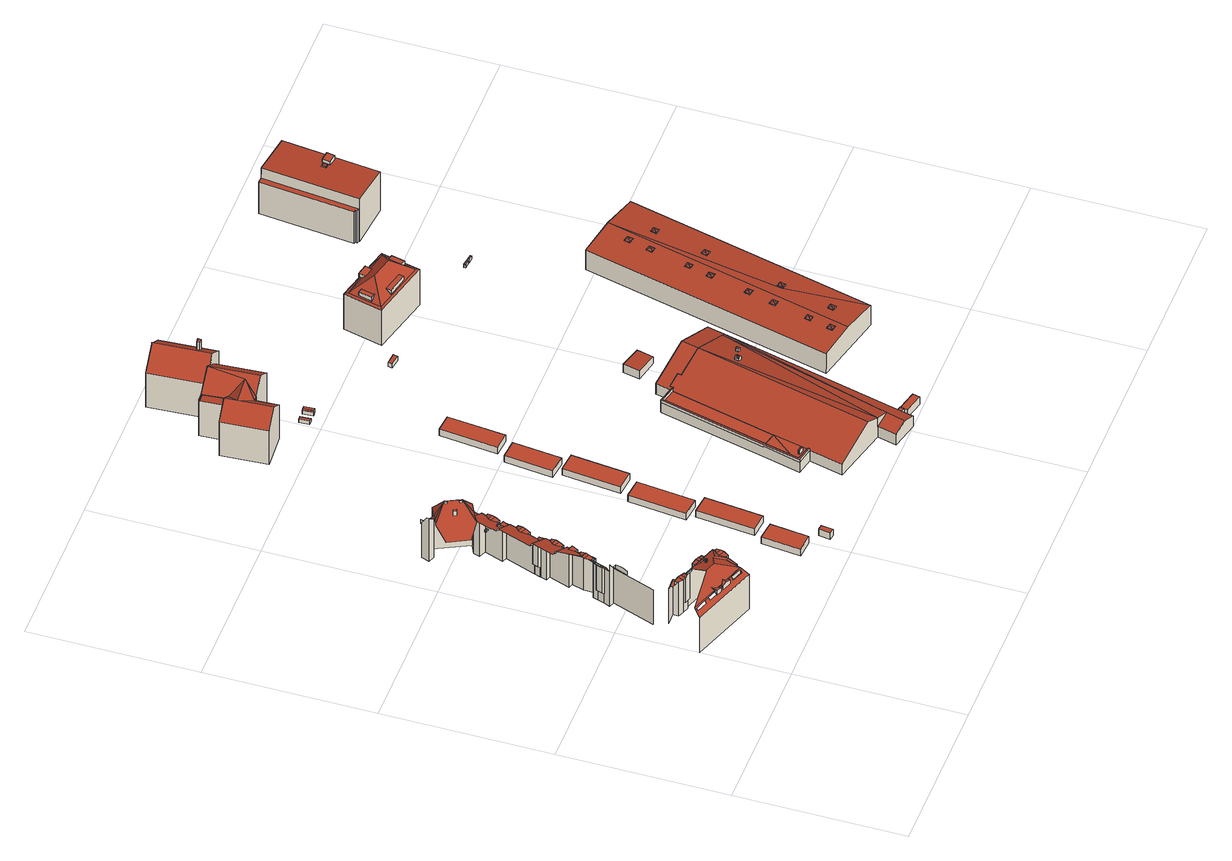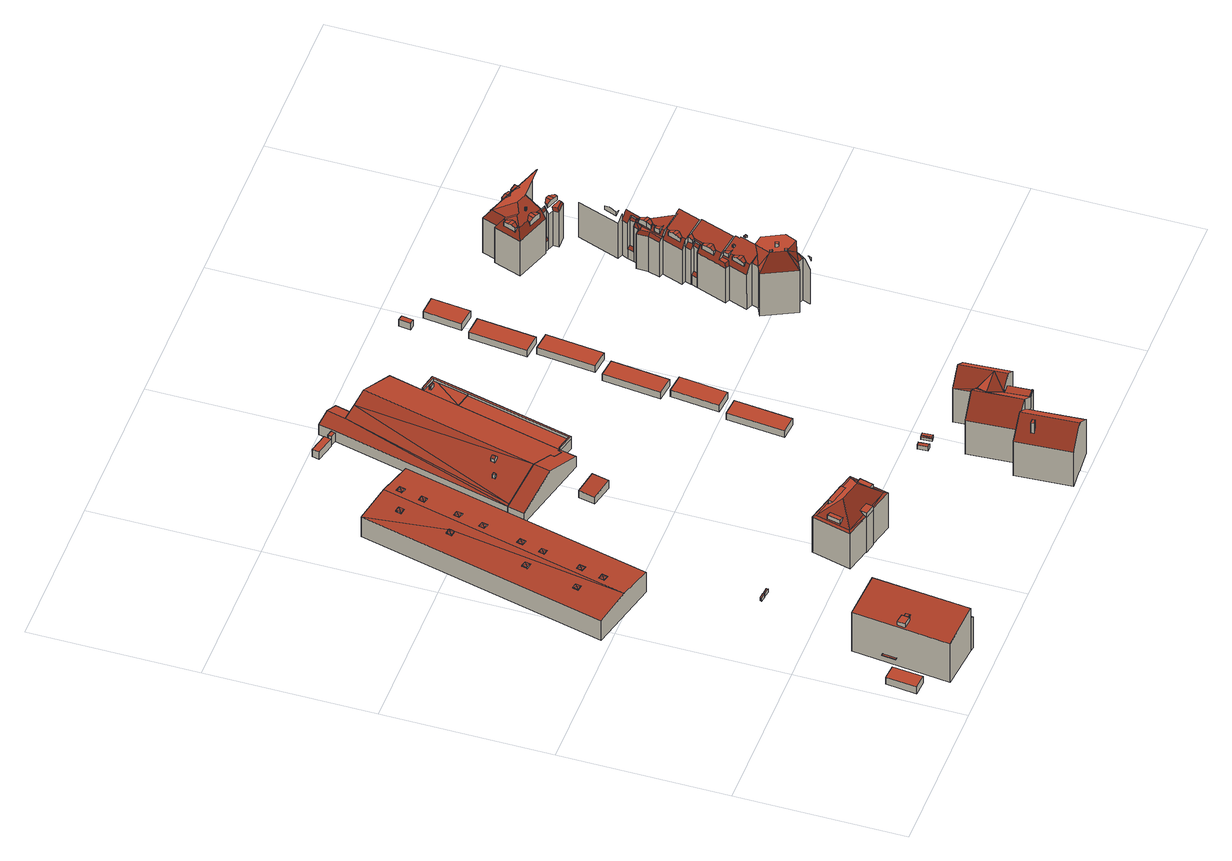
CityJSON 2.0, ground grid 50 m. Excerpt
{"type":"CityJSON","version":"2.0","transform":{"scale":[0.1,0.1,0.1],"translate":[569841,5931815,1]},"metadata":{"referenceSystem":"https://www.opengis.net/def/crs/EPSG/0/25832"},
"CityObjects":{
"building1":{"type":"Building","attributes":{"Grundfläche 2D":"2061.416880","Grundhöhe NN":"2.042"},"children":["building1-1","building1-2","building1-3","building1-4","building1-5","building1-6","building1-7","building1-8","building1-9","building1-10","building1-11","building1-12"],"geometry":[{"type":"MultiSurface","lod":"3","boundaries":[[[0,1,2,3,4,5,6,7,8,9,10]],[[3,2,1,0,10,11,9,12,13],[14,15,16,17],[18,19,20,11],[21,22,23,24]],[[13,12,25,26]],[[27,28,29,30]],[[31,8,7,6,5,4,3,32,33]],[[34,35,36,37]],[[38,27,30,39]],[[40,41,42,43]],[[38,44,45,46,28,27]],[[41,40,37,36]],[[47,44,38,39]],[[48,41,36,35]],[[49,45,44,47]],[[41,48,50,42]],[[31,33,51,52,53,54,55]],[[56,57,58,50,48]],[[59,57,56,60,61,62,63,64,65]],[[66,67,68,69]],[[53,70,63,62]],[[64,63,70,71,65]],[[71,72,59,65]],[[73,74,75,76,77,78]],[[57,79,80,58]],[[79,57,59,72]],[[81,77,76,82]],[[83,80,79,72,71,70,53,52,84,85]],[[86,87,88,89,90,91,92,93,94,95,96]],[[94,97,66,69,98]],[[99,100,96,95,101,102]],[[103,104,105,106]],[[99,107,108,100]],[[96,100,108,86]],[[32,109,110,111,112,113,114,115,103,106,84,52,51,33]],[[94,98,116,101,95]],[[117,104,103,115]],[[99,102,118,107]],[[13,119,120,3]],[[32,3,120,109]],[[121,118,102,101]],[[122,87,86]],[[118,121,123,124,86,108,107]],[[88,87,122,125,126,127,128,88,129]],[[121,101,116,130]],[[129,88,128,127,126,131,132]],[[119,13,26,133]],[[134,117,115,114]],[[123,135,124]],[[136,137,138]],[[139,125,122,86,124,140]],[[135,140,124]],[[134,141,142,105,104,117]],[[137,143,138]],[[105,142,112,111,144,85,84,106]],[[123,121,130,145,135]],[[137,132,131,143]],[[109,120,146,110]],[[113,141,134,114]],[[126,125,139,147,143,131]],[[119,148,146,120]],[[148,119,133,149]],[[85,144,150,83]],[[135,151,152,140]],[[153,154,155,156,138,143,157]],[[158,159,136,160,161,162,163,164,165]],[[156,155,166,167,160,136,138]],[[141,113,112,142]],[[168,169,170,171,170]],[[157,143,147,172]],[[173,155,156,155,154,153,157,172,174]],[[170,169,175,176,177,171]],[[151,135,145,178]],[[171,177,176,179,180,181,111,110,146,170]],[[147,139,140,182,161,160,183,184,173,174,172]],[[155,173,184,183,160,167,166]],[[151,185,186,152]],[[179,176,175,187]],[[186,188,182,140,152]],[[189,190,191,192,193,194,195,196,197,158,165,164,163,198,199]],[[185,151,178,200]],[[187,201,180,179]],[[181,202,203,168,170,146,148,144,111]],[[187,175,169,168,203,202,201]],[[185,204,188,186]],[[180,201,202,181]],[[205,199,198,206]],[[199,205,207,189]],[[144,148,149,150]],[[204,185,200,208]],[[208,209,162,161,182,188,204]],[[190,189,207,210]],[[210,211,191,190]],[[212,213,214,215,195,194,193,192,216,217,218,219]],[[207,205,206,220,211,210]],[[192,191,220,206,198,163,162,221,216]],[[211,220,191]],[[221,162,209,222]],[[217,216,221,222,223]],[[224,225,226,227]],[[213,228,229,230,231,232,233,234,235,236,215,214]],[[237,227,226,238]],[[224,227,237,239,240,241,242,243,244]],[[240,217,223,241]],[[224,244,245,225]],[[246,245,244,243]],[[246,243,242,247]],[[248,230,229,249]],[[245,246,247,250,251,252,238,226,225]],[[230,248,253,231]],[[240,239,237,238,252,251,254,255,256,257,235,234,258,249,229,228,213,212,219,218,217]],[[253,259,232,231]],[[259,260,233,232]],[[253,248,249,258,260,259]],[[261,262,263,236,235,257,264,265,266]],[[233,260,258,234]],[[267,263,262,261,266,268,269,270,271,272,273,274,275,276,277,278,279]],[[280,281,282,283,284,278,285]],[[286,287,288,289]],[[257,256,290,264]],[[291,282,281]],[[255,254,251,250,292]],[[291,293,294]],[[295,293,291]],[[296,270,269,297]],[[270,296,298,271]],[[277,299,285,278]],[[293,295,300,301]],[[302,294,293,301,303,304]],[[275,274,305,297,269,268,266,265,264,290,306,307]],[[255,306,290,256]],[[272,271,298,308]],[[291,280,295]],[[306,255,292,309]],[[280,291,281]],[[308,310,273,272]],[[298,296,297,305,310,308]],[[311,277,276]],[[273,310,305,274]],[[277,311,299]],[[307,306,309,312]],[[295,313,314,300]],[[299,311,315,316]],[[315,311,276,275,307,312]],[[295,280,313]],[[317,313,280,285]],[[317,285,299]],[[317,299,316,318]],[[313,317,318,314]]],"semantics":{"surfaces":[{"type":"RoofSurface"},{"type":"WallSurface"}],"values":[0,0,1,0,0,0,0,1,1,0,0,0,1,1,1,1,1,1,1,0,1,1,1,0,1,1,0,1,1,1,0,1,0,1,0,1,0,0,0,0,1,1,1,0,1,0,0,0,0,0,1,0,0,1,0,0,0,1,0,1,1,0,0,1,0,1,1,1,1,0,1,0,0,0,0,0,0,0,1,0,0,1,0,1,1,0,1,1,1,0,0,1,1,0,1,1,1,0,0,1,1,1,1,0,1,1,1,0,0,0,0,1,1,1,0,0,1,0,0,1,1,0,1,0,0,1,1,0,0,0,0,1,0,0,1,1,1,0,1,1,1,1,0,0,0,1,1]}}]},
"building1-1":{"type":"BuildingInstallation","parents":["building1"],"geometry":[{"type":"MultiSurface","lod":"3","boundaries":[[[319,320,321,322,323,6,324,325]],[[22,23,326,321,320,319,325,324,7,10]],[[322,321,326,327]],[[323,322,327,0,6]]],"semantics":{"surfaces":[{"type":"RoofSurface"},{"type":"WallSurface"}],"values":[0,1,1,1]}}]},
"building1-2":{"type":"BuildingInstallation","parents":["building1"],"geometry":[{"type":"MultiSurface","lod":"3","boundaries":[[[328,329,5,330]],[[329,328,331,332,4]],[[330,333,334,331,328]],[[4,332,331,334,2]],[[1,333,330,5]]],"semantics":{"surfaces":[{"type":"RoofSurface"},{"type":"WallSurface"}],"values":[0,0,1,1,1]}}]},
"building1-3":{"type":"BuildingInstallation","parents":["building1"],"geometry":[{"type":"MultiSurface","lod":"3","boundaries":[[[335,336,337,338]],[[336,335,15,14]],[[337,336,14,17]],[[17,16,338,337]],[[16,15,335,338]]],"semantics":{"surfaces":[{"type":"RoofSurface"},{"type":"WallSurface"}],"values":[0,1,1,1,1]}}]},
"building1-4":{"type":"BuildingInstallation","parents":["building1"],"geometry":[{"type":"MultiSurface","lod":"3","boundaries":[[[339,340,341,342,343,344,345,346,347,348,349,350,351,352]],[[342,353,354]],[[343,342,354,355]],[[342,341,356,353]],[[344,343,355,357]],[[345,344,357,358]],[[345,358,359]],[[346,345,359,360]],[[347,346,360,361]],[[348,347,361,362]],[[348,362,363]],[[349,348,363,364]],[[350,349,364,365]],[[351,350,365,366]],[[352,351,366,367]],[[339,352,367,368]],[[340,339,368,369]],[[341,340,369,370]],[[341,370,356]]],"semantics":{"surfaces":[{"type":"RoofSurface"},{"type":"WallSurface"}],"values":[0,1,1,1,1,1,1,1,1,1,1,1,1,1,1,1,1,1,1]}}]},
"building1-5":{"type":"BuildingInstallation","parents":["building1"],"geometry":[{"type":"MultiSurface","lod":"3","boundaries":[[[371,372,373,374,375,376,377,166]],[[373,372,378,379]],[[183,167,376,375,374,373,379,380]],[[184,381,378,372,371,166,377,166]]],"semantics":{"surfaces":[{"type":"RoofSurface"},{"type":"WallSurface"}],"values":[0,1,1,1]}}]},
"building1-6":{"type":"BuildingInstallation","parents":["building1"],"geometry":[{"type":"MultiSurface","lod":"3","boundaries":[[[214,382,383,228]],[[384,383,382,193,219]],[[193,382,214,213,212]],[[383,384,228]]],"semantics":{"surfaces":[{"type":"RoofSurface"},{"type":"WallSurface"}],"values":[0,1,1,1]}}]},
"building1-7":{"type":"BuildingInstallation","parents":["building1"],"geometry":[{"type":"MultiSurface","lod":"3","boundaries":[[[385,386,387,388]],[[388,387,389,390]],[[385,388,390,391]],[[386,385,391,392]],[[387,386,392,389]]],"semantics":{"surfaces":[{"type":"RoofSurface"},{"type":"WallSurface"}],"values":[0,1,1,1,1]}}]},
"building1-8":{"type":"BuildingInstallation","parents":["building1"],"geometry":[{"type":"MultiSurface","lod":"3","boundaries":[[[393,394,395,396]],[[396,395,397,398]],[[393,396,398,399]],[[394,393,399,400]],[[395,394,400,397]]],"semantics":{"surfaces":[{"type":"RoofSurface"},{"type":"WallSurface"}],"values":[0,1,1,1,1]}}]},
"building1-9":{"type":"BuildingInstallation","parents":["building1"],"geometry":[{"type":"MultiSurface","lod":"3","boundaries":[[[261,401,402,403]],[[403,402,404,268]],[[265,401,261,266]],[[402,401,265,404]]],"semantics":{"surfaces":[{"type":"RoofSurface"},{"type":"WallSurface"}],"values":[0,1,1,1]}}]},
"building1-10":{"type":"BuildingInstallation","parents":["building1"],"geometry":[{"type":"MultiSurface","lod":"3","boundaries":[[[405,406,407,408]],[[408,407,409,410]],[[405,408,410,411]],[[406,405,411,412]],[[407,406,412,409]]],"semantics":{"surfaces":[{"type":"RoofSurface"},{"type":"WallSurface"}],"values":[0,1,1,1,1]}}]},
"building1-11":{"type":"BuildingInstallation","parents":["building1"],"geometry":[{"type":"MultiSurface","lod":"3","boundaries":[[[413,414,415,416]],[[417,418,414,413]],[[418,419,415,414]],[[416,415,419,281]],[[281,417,413,416]]],"semantics":{"surfaces":[{"type":"RoofSurface"},{"type":"WallSurface"}],"values":[0,1,1,1,1]}}]},
"building1-12":{"type":"BuildingInstallation","parents":["building1"],"geometry":[{"type":"MultiSurface","lod":"3","boundaries":[[[420,421,422,423]],[[424,425,420,423]],[[426,424,423,422]],[[421,420,425,427]],[[421,427,426,422]]],"semantics":{"surfaces":[{"type":"RoofSurface"},{"type":"WallSurface"}],"values":[0,1,1,1,1]}}]},
"building2":{"type":"Building","attributes":{"Grundfläche 2D":"64.043778","Grundhöhe NN":"2.106"},"geometry":[{"type":"Solid","lod":"3","boundaries":[[[[428,429,430,431]],[[432,433,431,430]],[[433,434,428,431]],[[434,435,429,428]],[[435,432,430,429]],[[435,434,433,432]]]],"semantics":{"surfaces":[{"type":"RoofSurface"},{"type":"WallSurface"},{"type":"GroundSurface"}],"values":[[0,1,1,1,1,2]]}}]},
"building3":{"type":"Building","attributes":{"Grundfläche 2D":"5.648720","Grundhöhe NN":"1.986"},"geometry":[{"type":"Solid","lod":"3","boundaries":[[[[436,437,438,439]],[[440,441,439,438]],[[441,442,436,439]],[[442,443,437,436]],[[443,440,438,437]],[[443,442,441,440]]]],"semantics":{"surfaces":[{"type":"RoofSurface"},{"type":"WallSurface"},{"type":"GroundSurface"}],"values":[[0,1,1,1,1,2]]}}]},
"building4":{"type":"Building","attributes":{"Grundfläche 2D":"97.006210","Grundhöhe NN":"2.109"},"geometry":[{"type":"Solid","lod":"3","boundaries":[[[[444,445,446,447]],[[448,449,447,446]],[[449,450,444,447]],[[450,451,445,444]],[[451,448,446,445]],[[451,450,449,448]]]],"semantics":{"surfaces":[{"type":"RoofSurface"},{"type":"WallSurface"},{"type":"GroundSurface"}],"values":[[0,1,1,1,1,2]]}}]},
"building5":{"type":"Building","attributes":{"Grundfläche 2D":"96.997921","Grundhöhe NN":"2.135"},"geometry":[{"type":"Solid","lod":"3","boundaries":[[[[452,453,454,455]],[[456,457,455,454]],[[457,458,452,455]],[[458,459,453,452]],[[459,456,454,453]],[[459,458,457,456]]]],"semantics":{"surfaces":[{"type":"RoofSurface"},{"type":"WallSurface"},{"type":"GroundSurface"}],"values":[[0,1,1,1,1,2]]}}]},
"building6":{"type":"Building","attributes":{"Grundfläche 2D":"97.006791","Grundhöhe NN":"2.074"},"geometry":[{"type":"Solid","lod":"3","boundaries":[[[[460,461,462,463]],[[464,465,463,462]],[[465,466,460,463]],[[466,467,461,460]],[[467,464,462,461]],[[467,466,465,464]]]],"semantics":{"surfaces":[{"type":"RoofSurface"},{"type":"WallSurface"},{"type":"GroundSurface"}],"values":[[0,1,1,1,1,2]]}}]},
"building7":{"type":"Building","attributes":{"Grundfläche 2D":"80.964752","Grundhöhe NN":"2.115"},"geometry":[{"type":"Solid","lod":"3","boundaries":[[[[468,469,470,471]],[[472,473,471,470]],[[473,474,468,471]],[[474,475,469,468]],[[475,472,470,469]],[[475,474,473,472]]]],"semantics":{"surfaces":[{"type":"RoofSurface"},{"type":"WallSurface"},{"type":"GroundSurface"}],"values":[[0,1,1,1,1,2]]}}]},
"building8":{"type":"Building","attributes":{"Grundfläche 2D":"91.018550","Grundhöhe NN":"2.114"},"geometry":[{"type":"Solid","lod":"3","boundaries":[[[[476,477,478,479]],[[480,481,479,478]],[[481,482,476,479]],[[482,483,477,476]],[[483,480,478,477]],[[483,482,481,480]]]],"semantics":{"surfaces":[{"type":"RoofSurface"},{"type":"WallSurface"},{"type":"GroundSurface"}],"values":[[0,1,1,1,1,2]]}}]},
"building9":{"type":"Building","attributes":{"Grundfläche 2D":"4.005700","Grundhöhe NN":"2.215"},"geometry":[{"type":"Solid","lod":"3","boundaries":[[[[484,485,486]],[[484,486,487]],[[488,484,487,489]],[[486,485,490,491]],[[489,487,486,491,492]],[[488,489,492,493]],[[485,484,488,493,490]],[[492,491,490,493]]]],"semantics":{"surfaces":[{"type":"RoofSurface"},{"type":"WallSurface"},{"type":"GroundSurface"}],"values":[[0,0,0,1,1,1,1,2]]}}]},
"building10":{"type":"Building","attributes":{"Grundfläche 2D":"564.513680","Grundhöhe NN":"2.192"},"children":["building10-1","building10-2"],"geometry":[{"type":"Solid","lod":"3","boundaries":[[[[494,495,496,497,498,499,500]],[[496,495,501,502,503]],[[504,505,506,507,508,509]],[[510,511,512,513,514]],[[513,512,515,516,517]],[[517,518,519,513]],[[518,520,519]],[[521,522,523,524,494,525]],[[521,525,526,527]],[[525,528,529,530,531,526]],[[532,526,513]],[[513,519,532]],[[532,527,526]],[[533,527,532]],[[513,526,514]],[[526,531,514]],[[519,533,532]],[[531,510,514]],[[527,533,519,520]],[[511,510,531,530]],[[524,523,534,535,501,495,494]],[[502,501,535,536]],[[537,538,539,498,497,496,503,502,536,540]],[[499,498,539,541]],[[542,515,512,511,530,507,506,543]],[[516,515,542,544]],[[518,517,516,544,545]],[[520,518,545,546]],[[521,527,520,546,547,522]],[[523,522,547,534]],[[500,525,494]],[[548,509,528,525,500,499,541]],[[529,528,509,508,507,530]],[[504,509,548,549]],[[506,505,504,549,543]],[[542,543,549,548,541,539,538,537,540,536,535,534,547,546,545,544]]]],"semantics":{"surfaces":[{"type":"RoofSurface"},{"type":"WallSurface"},{"type":"GroundSurface"}],"values":[[0,0,0,0,0,0,0,0,0,0,0,0,0,0,0,0,1,1,1,1,1,1,1,1,1,1,1,1,1,1,1,1,1,1,1,2]]}}]},
"building10-1":{"type":"BuildingInstallation","parents":["building10"],"geometry":[{"type":"MultiSurface","lod":"3","boundaries":[[[550,551,552,553]],[[553,552,554,555]],[[550,553,555,556]],[[551,550,556,557]],[[552,551,557,554]]],"semantics":{"surfaces":[{"type":"RoofSurface"},{"type":"WallSurface"}],"values":[0,1,1,1,1]}}]},
"building10-2":{"type":"BuildingInstallation","parents":["building10"],"geometry":[{"type":"MultiSurface","lod":"3","boundaries":[[[558,529,528,559]],[[559,528,509,504]],[[558,559,504,505]],[[529,558,505,508]],[[528,529,508,509]]],"semantics":{"surfaces":[{"type":"RoofSurface"},{"type":"WallSurface"}],"values":[0,1,1,1,1]}}]},
"building11":{"type":"Building","attributes":{"Grundfläche 2D":"4.403887","Grundhöhe NN":"1.988"},"geometry":[{"type":"Solid","lod":"3","boundaries":[[[[560,561,562,563]],[[560,563,564]],[[560,564,565]],[[564,563,562,566,567]],[[565,564,567,568]],[[561,560,565,568,569]],[[562,561,569,566]],[[567,566,569,568]]]],"semantics":{"surfaces":[{"type":"RoofSurface"},{"type":"WallSurface"},{"type":"GroundSurface"}],"values":[[0,0,0,1,1,1,1,2]]}}]},
"building12":{"type":"Building","attributes":{"Grundfläche 2D":"1699.130539","Grundhöhe NN":"2.085"},"children":["building12-1","building12-2","building12-3"],"geometry":[{"type":"Solid","lod":"3","boundaries":[[[[570,571,572,573,574,575,576,577,578,579,580,581]],[[582,583,584,585]],[[584,586,585]],[[587,588,589,590]],[[591,592,593,594,595,596,597,584,583,598,599,600,601]],[[600,602,601]],[[603,604,605,606,607,608]],[[603,608,609,610,611]],[[612,603,611]],[[601,602,612]],[[612,602,603]],[[613,614,615,616]],[[590,586,584,587]],[[603,602,604]],[[617,618,575,574]],[[618,619,620,621,622,578,577,576,575]],[[598,579,578,622]],[[598,583,580,579]],[[583,582,581,580]],[[585,586,570,581,582]],[[586,590,570]],[[571,570,590,589]],[[588,597,572,571,589]],[[597,596,623,617,574,573,572]],[[617,623,624,625]],[[618,617,625,626]],[[618,626,627,628,629,622,621,620,619]],[[598,622,629,630]],[[595,594,631,624,623,596]],[[584,597,588,587]],[[598,630,632,599]],[[604,602,600,599,632,633]],[[606,605,604,633,634]],[[609,608,607,606,634,635]],[[615,636,637,611,610,609,635,638,616]],[[591,601,612,611,637,639]],[[592,591,639,640]],[[593,592,640,641]],[[594,593,641,631]],[[613,616,638,642]],[[614,613,642,643]],[[615,614,643,636]],[[629,628,627,626,625,624,631,641,640,639,637,636,643,642,638,635,634,633,632,630]]]],"semantics":{"surfaces":[{"type":"RoofSurface"},{"type":"WallSurface"},{"type":"GroundSurface"}],"values":[[0,0,0,0,0,0,0,0,0,0,0,0,1,1,1,1,1,1,1,1,1,1,1,1,1,1,1,1,1,1,1,1,1,1,1,1,1,1,1,1,1,1,2]]}}]},
"building12-1":{"type":"BuildingInstallation","parents":["building12"],"geometry":[{"type":"MultiSurface","lod":"3","boundaries":[[[644,645,646,647]],[[647,646,648,649]],[[644,647,649,650]],[[645,644,650,651]],[[646,645,651,648]]],"semantics":{"surfaces":[{"type":"RoofSurface"},{"type":"WallSurface"}],"values":[0,1,1,1,1]}}]},
"building12-2":{"type":"BuildingInstallation","parents":["building12"],"geometry":[{"type":"MultiSurface","lod":"3","boundaries":[[[652,653,654,655]],[[656,655,657]],[[652,655,656]],[[654,658,659,657,655]],[[659,660,656,657]],[[656,660,661,653,652]],[[661,658,654,653]]],"semantics":{"surfaces":[{"type":"RoofSurface"},{"type":"WallSurface"}],"values":[0,0,0,1,1,1,1]}}]},
"building12-3":{"type":"BuildingInstallation","parents":["building12"],"geometry":[{"type":"MultiSurface","lod":"3","boundaries":[[[662,663,664,665]],[[665,664,666,667]],[[662,665,667,668]],[[663,662,668,669]],[[664,663,669,666]]],"semantics":{"surfaces":[{"type":"RoofSurface"},{"type":"WallSurface"}],"values":[0,1,1,1,1]}}]},
"building13":{"type":"Building","attributes":{"Grundfläche 2D":"13.011476","Grundhöhe NN":"2.085"},"geometry":[{"type":"Solid","lod":"3","boundaries":[[[[670,671,672,673]],[[674,675,673,672]],[[675,676,670,673]],[[676,677,671,670]],[[677,674,672,671]],[[677,676,675,674]]]],"semantics":{"surfaces":[{"type":"RoofSurface"},{"type":"WallSurface"},{"type":"GroundSurface"}],"values":[[0,1,1,1,1,2]]}}]},
"building14":{"type":"Building","attributes":{"Grundfläche 2D":"4.373101","Grundhöhe NN":"2.224"},"geometry":[{"type":"Solid","lod":"3","boundaries":[[[[678,679,680,681]],[[682,683,681,680]],[[683,684,678,681]],[[684,685,679,678]],[[685,682,680,679]],[[685,684,683,682]]]],"semantics":{"surfaces":[{"type":"RoofSurface"},{"type":"WallSurface"},{"type":"GroundSurface"}],"values":[[0,1,1,1,1,2]]}}]},
"building15":{"type":"Building","attributes":{"Grundfläche 2D":"35.659377","Grundhöhe NN":"2.067"},"geometry":[{"type":"Solid","lod":"3","boundaries":[[[[686,687,688,689]],[[690,691,689,688]],[[691,692,686,689]],[[692,693,687,686]],[[693,690,688,687]],[[693,692,691,690]]]],"semantics":{"surfaces":[{"type":"RoofSurface"},{"type":"WallSurface"},{"type":"GroundSurface"}],"values":[[0,1,1,1,1,2]]}}]},
"building16":{"type":"Building","attributes":{"Grundfläche 2D":"128.345546","Grundhöhe NN":"2.087"},"geometry":[{"type":"Solid","lod":"3","boundaries":[[[[694,695,596,594,593,592,591,601,696]],[[612,611,697,696,601]],[[593,594,631,641]],[[592,593,641,640]],[[591,592,640,639]],[[611,612,601,591,639,637]],[[697,611,637,698]],[[694,696,697,698,699]],[[624,596,695,694,699,625]],[[594,596,624,631]],[[631,624,625,699,698,637,639,640,641]]]],"semantics":{"surfaces":[{"type":"RoofSurface"},{"type":"WallSurface"},{"type":"GroundSurface"}],"values":[[0,0,1,1,1,1,1,1,1,1,2]]}}]},
"building17":{"type":"Building","attributes":{"Grundfläche 2D":"226.661201","Grundhöhe NN":"2.847"},"children":["building17-1","building17-2"],"geometry":[{"type":"Solid","lod":"3","boundaries":[[[[700,701,702,703]],[[704,705,706,707,708]],[[709,710,711,712]],[[713,714,715]],[[714,713,716]],[[717,711,710]],[[718,719,710,709]],[[718,720,721,719]],[[715,714,721,720]],[[714,722,721]],[[706,717,710,723,722,714,716,707]],[[722,723,719,721],[703,702,724,725]],[[719,723,710]],[[701,724,702]],[[703,725,700]],[[701,700,725,724]],[[726,704,708,707,716,713]],[[726,727,705,704]],[[727,712,711,717,706,705]],[[728,729,726,713]],[[729,730,727,726]],[[730,731,712,727]],[[731,732,709,712]],[[732,733,718,709]],[[733,734,720,718]],[[734,735,715,720]],[[735,728,713,715]],[[735,734,733,732,731,730,729,728]]]],"semantics":{"surfaces":[{"type":"RoofSurface"},{"type":"WallSurface"},{"type":"GroundSurface"}],"values":[[0,0,0,0,0,0,0,0,0,0,0,0,0,1,1,1,1,1,1,1,1,1,1,1,1,1,1,2]]}}]},
"building17-1":{"type":"BuildingInstallation","parents":["building17"],"geometry":[{"type":"MultiSurface","lod":"3","boundaries":[[[736,737,738,739]],[[739,740,736]],[[737,736,740,741]],[[737,741,738]]],"semantics":{"surfaces":[{"type":"RoofSurface"},{"type":"WallSurface"}],"values":[0,1,1,1]}}]},
"building17-2":{"type":"BuildingInstallation","parents":["building17"],"geometry":[{"type":"MultiSurface","lod":"3","boundaries":[[[742,743,744,745]],[[745,744,746,747]],[[745,747,742]],[[743,746,744]]],"semantics":{"surfaces":[{"type":"RoofSurface"},{"type":"WallSurface"}],"values":[0,1,1,1]}}]},
"building18":{"type":"Building","attributes":{"Grundfläche 2D":"1703.736329","Grundhöhe NN":"2.035"},"children":["building18-1","building18-2","building18-3","building18-4","building18-5","building18-6","building18-7","building18-8","building18-9","building18-10","building18-11","building18-12"],"geometry":[{"type":"Solid","lod":"3","boundaries":[[[[748,749,750,751]],[[752,753,754,749]],[[748,753,752,749]],[[751,750,755,756]],[[753,748,751,756,757]],[[754,753,757,758]],[[755,750,749,754,758]],[[757,756,755,758]]]],"semantics":{"surfaces":[{"type":"RoofSurface"},{"type":"WallSurface"},{"type":"GroundSurface"}],"values":[[0,0,0,1,1,1,1,2]]}}]},
"building18-1":{"type":"BuildingInstallation","parents":["building18"],"geometry":[{"type":"MultiSurface","lod":"3","boundaries":[[[759,760,761]],[[759,762,760]],[[759,761,763]],[[759,763,762]],[[761,760,764,765]],[[763,761,765,766]],[[762,763,766,767]],[[760,762,767,764]]],"semantics":{"surfaces":[{"type":"RoofSurface"},{"type":"WallSurface"}],"values":[0,0,0,0,1,1,1,1]}}]},
"building18-2":{"type":"BuildingInstallation","parents":["building18"],"geometry":[{"type":"MultiSurface","lod":"3","boundaries":[[[768,769,770]],[[768,771,769]],[[768,770,772]],[[768,772,771]],[[770,769,773,774]],[[772,770,774,775]],[[771,772,775,776]],[[769,771,776,773]]],"semantics":{"surfaces":[{"type":"RoofSurface"},{"type":"WallSurface"}],"values":[0,0,0,0,1,1,1,1]}}]},
"building18-3":{"type":"BuildingInstallation","parents":["building18"],"geometry":[{"type":"MultiSurface","lod":"3","boundaries":[[[777,778,779]],[[777,780,778]],[[777,779,781]],[[777,781,780]],[[779,778,782,783]],[[781,779,783,784]],[[780,781,784,785]],[[778,780,785,782]]],"semantics":{"surfaces":[{"type":"RoofSurface"},{"type":"WallSurface"}],"values":[0,0,0,0,1,1,1,1]}}]},
"building18-4":{"type":"BuildingInstallation","parents":["building18"],"geometry":[{"type":"MultiSurface","lod":"3","boundaries":[[[786,787,788]],[[788,787,789]],[[790,787,786]],[[791,787,790]],[[789,787,791]],[[786,788,792,793]],[[793,752,790,786]],[[791,790,752,794]],[[794,795,789,791]],[[795,792,788,789]]],"semantics":{"surfaces":[{"type":"RoofSurface"},{"type":"WallSurface"}],"values":[0,0,0,0,0,1,1,1,1,1]}}]},
"building18-5":{"type":"BuildingInstallation","parents":["building18"],"geometry":[{"type":"MultiSurface","lod":"3","boundaries":[[[796,797,798]],[[796,799,797]],[[796,798,800]],[[796,800,799]],[[798,797,801,802]],[[800,798,802,803]],[[799,800,803,804]],[[797,799,804,801]]],"semantics":{"surfaces":[{"type":"RoofSurface"},{"type":"WallSurface"}],"values":[0,0,0,0,1,1,1,1]}}]},
"building18-6":{"type":"BuildingInstallation","parents":["building18"],"geometry":[{"type":"MultiSurface","lod":"3","boundaries":[[[805,806,807]],[[805,808,806]],[[805,807,809]],[[805,809,808]],[[807,806,810,811]],[[809,807,811,812]],[[808,809,812,813]],[[806,808,813,810]]],"semantics":{"surfaces":[{"type":"RoofSurface"},{"type":"WallSurface"}],"values":[0,0,0,0,1,1,1,1]}}]},
"building18-7":{"type":"BuildingInstallation","parents":["building18"],"geometry":[{"type":"MultiSurface","lod":"3","boundaries":[[[814,815,816]],[[814,817,815]],[[814,816,818]],[[814,818,817]],[[816,815,819,820]],[[818,816,820,821]],[[817,818,821,822]],[[815,817,822,819]]],"semantics":{"surfaces":[{"type":"RoofSurface"},{"type":"WallSurface"}],"values":[0,0,0,0,1,1,1,1]}}]},
"building18-8":{"type":"BuildingInstallation","parents":["building18"],"geometry":[{"type":"MultiSurface","lod":"3","boundaries":[[[823,824,825]],[[823,826,824]],[[823,825,827]],[[823,827,826]],[[825,824,828,829]],[[827,825,829,830]],[[826,827,830,831]],[[824,826,831,828]]],"semantics":{"surfaces":[{"type":"RoofSurface"},{"type":"WallSurface"}],"values":[0,0,0,0,1,1,1,1]}}]},
"building18-9":{"type":"BuildingInstallation","parents":["building18"],"geometry":[{"type":"MultiSurface","lod":"3","boundaries":[[[832,833,834]],[[832,835,833]],[[832,834,836]],[[832,836,835]],[[834,833,837,838]],[[836,834,838,839]],[[835,836,839,840]],[[833,835,840,837]]],"semantics":{"surfaces":[{"type":"RoofSurface"},{"type":"WallSurface"}],"values":[0,0,0,0,1,1,1,1]}}]},
"building18-10":{"type":"BuildingInstallation","parents":["building18"],"geometry":[{"type":"MultiSurface","lod":"3","boundaries":[[[841,842,843]],[[841,844,842]],[[841,843,845]],[[841,845,844]],[[843,842,846,847]],[[845,843,847,848]],[[844,845,848,849]],[[842,844,849,846]]],"semantics":{"surfaces":[{"type":"RoofSurface"},{"type":"WallSurface"}],"values":[0,0,0,0,1,1,1,1]}}]},
"building18-11":{"type":"BuildingInstallation","parents":["building18"],"geometry":[{"type":"MultiSurface","lod":"3","boundaries":[[[850,851,852]],[[852,851,853]],[[854,851,850]],[[853,851,854]],[[855,850,852,856,857]],[[855,858,854,850]],[[859,853,854,858,860]],[[859,856,852,853]]],"semantics":{"surfaces":[{"type":"RoofSurface"},{"type":"WallSurface"}],"values":[0,0,0,0,1,1,1,1]}}]},
"building18-12":{"type":"BuildingInstallation","parents":["building18"],"geometry":[{"type":"MultiSurface","lod":"3","boundaries":[[[861,862,863]],[[861,864,862]],[[861,863,865]],[[861,865,864]],[[863,862,866,867]],[[865,863,867,868]],[[864,865,868,869]],[[862,864,869,866]]],"semantics":{"surfaces":[{"type":"RoofSurface"},{"type":"WallSurface"}],"values":[0,0,0,0,1,1,1,1]}}]},
"building19":{"type":"Building","attributes":{"Grundfläche 2D":"0.907806","Grundhöhe NN":"2.288"},"geometry":[{"type":"Solid","lod":"3","boundaries":[[[[870,871,872,873]],[[874,875,873,872]],[[875,876,870,873]],[[876,877,871,870]],[[877,874,872,871]],[[877,876,875,874]]]],"semantics":{"surfaces":[{"type":"RoofSurface"},{"type":"WallSurface"},{"type":"GroundSurface"}],"values":[[0,1,1,1,1,2]]}}]},
"building20":{"type":"Building","attributes":{"Grundfläche 2D":"0.908588","Grundhöhe NN":"2.294"},"geometry":[{"type":"Solid","lod":"3","boundaries":[[[[878,879,880,881]],[[882,883,881,880]],[[883,884,878,881]],[[884,885,879,878]],[[885,882,880,879]],[[885,884,883,882]]]],"semantics":{"surfaces":[{"type":"RoofSurface"},{"type":"WallSurface"},{"type":"GroundSurface"}],"values":[[0,1,1,1,1,2]]}}]},
"building21":{"type":"Building","attributes":{"Grundfläche 2D":"426.630579","Grundhöhe NN":"2.021"},"children":["building21-1","building21-2","building21-3"],"geometry":[{"type":"Solid","lod":"3","boundaries":[[[[886,887,888,889]],[[890,891,892,893,894,895]],[[888,887,896,897,895]],[[898,889,888,895,894,899]],[[886,889,898,900]],[[887,886,900,896]],[[890,895,897,901]],[[891,890,901,902]],[[892,891,902,903]],[[893,892,903,904]],[[894,893,904,899]],[[898,899,904,903,902,901,897,896,900]]]],"semantics":{"surfaces":[{"type":"RoofSurface"},{"type":"WallSurface"},{"type":"GroundSurface"}],"values":[[0,0,1,1,1,1,1,1,1,1,1,2]]}}]},
"building21-1":{"type":"BuildingInstallation","parents":["building21"],"geometry":[{"type":"MultiSurface","lod":"3","boundaries":[[[905,906,907,908]],[[909,910,907]],[[909,907,906]],[[905,908,911]],[[909,912,911,910]],[[912,905,911]],[[912,909,906,905]],[[908,907,913,914]],[[911,908,914,915]],[[910,911,915,916]],[[907,910,916,913]]],"semantics":{"surfaces":[{"type":"RoofSurface"},{"type":"WallSurface"}],"values":[0,0,0,0,0,0,0,1,1,1,1]}}]},
"building21-2":{"type":"BuildingInstallation","parents":["building21"],"geometry":[{"type":"MultiSurface","lod":"3","boundaries":[[[917,918,919,920]],[[918,917,921,922]],[[922,923,919,918]],[[923,924,920,919]],[[917,920,924,921]]],"semantics":{"surfaces":[{"type":"RoofSurface"},{"type":"WallSurface"}],"values":[0,1,1,1,1]}}]},
"building21-3":{"type":"BuildingInstallation","parents":["building21"],"geometry":[{"type":"MultiSurface","lod":"3","boundaries":[[[925,926,927,928]],[[925,929,930,926]],[[925,928,931,929]],[[927,926,930,932]],[[928,927,932,931]],[[930,929,931,932]]],"semantics":{"surfaces":[{"type":"RoofSurface"},{"type":"WallSurface"},{"type":"OuterCeilingSurface"}],"values":[0,1,1,1,1,2]}}]},
"building22":{"type":"Building","attributes":{"Grundfläche 2D":"41.998128","Grundhöhe NN":"2.070"},"geometry":[{"type":"Solid","lod":"3","boundaries":[[[[933,934,935,936]],[[937,938,936,935]],[[938,939,933,936]],[[939,940,934,933]],[[940,937,935,934]],[[940,939,938,937]]]],"semantics":{"surfaces":[{"type":"RoofSurface"},{"type":"WallSurface"},{"type":"GroundSurface"}],"values":[[0,1,1,1,1,2]]}}]}
},
"vertices":[
[106,241,163],[115,238,163],[143,228,164],[196,211,165],[143,229,165],[115,238,165],[107,241,165],[89,247,165],[8,276,165],[7,274,161],[89,247,163],[13,272,161],[2,260,138],[206,189,138],[157,222,161],[191,210,161],[189,205,154],[156,217,154],[47,261,161],[45,256,154],[12,268,154],[62,255,161],[89,246,161],[87,241,154],[61,251,154],[2,260,10],[206,189,10],[103,356,169],[89,361,165],[86,352,165],[98,339,169],[133,285,186],[166,275,187],[134,286,187],[85,365,146],[114,355,146],[114,371,146],[87,371,146],[113,352,169],[107,335,169],[83,376,138],[120,377,138],[120,377,10],[83,376,10],[127,347,165],[127,347,151],[89,361,151],[124,339,165],[120,359,138],[125,339,165],[120,359,10],[149,331,166],[150,333,165],[150,333,161],[149,331,165],[134,286,185],[137,353,138],[137,353,44],[137,353,10],[134,345,52],[134,345,150],[134,345,151],[132,339,161],[132,339,156],[134,345,148],[134,345,147],[111,541,138],[66,414,138],[66,414,10],[111,541,10],[150,333,156],[152,339,147],[152,339,52],[89,507,169],[84,493,165],[84,493,152],[98,531,152],[98,531,165],[93,517,169],[155,346,44],[155,346,10],[89,534,165],[90,534,165],[156,351,10],[151,335,165],[156,351,138],[96,588,160],[99,597,160],[96,598,165],[86,568,165],[80,552,165],[85,550,156],[88,549,151],[94,546,141],[96,546,138],[103,565,138],[90,570,160],[96,546,162],[96,546,10],[95,568,146],[90,570,153],[103,565,44],[95,568,53],[165,328,165],[169,338,165],[169,338,150],[166,329,165],[101,586,146],[96,588,153],[197,290,176],[206,287,176],[239,304,165],[204,316,165],[204,315,165],[187,312,169],[177,315,169],[103,565,10],[183,333,169],[101,586,53],[222,235,138],[212,257,165],[109,583,44],[102,596,155],[109,583,138],[101,586,152],[104,595,151],[104,595,165],[102,596,165],[99,597,165],[96,599,165],[109,583,10],[109,610,169],[92,616,169],[222,235,10],[193,329,169],[115,600,138],[77,692,186],[95,626,169],[96,626,169],[107,602,151],[111,608,148],[207,324,165],[207,324,150],[113,620,169],[261,314,138],[115,600,10],[221,254,165],[113,620,151],[232,232,138],[232,232,10],[261,314,10],[133,599,138],[126,607,148],[116,635,165],[111,636,165],[110,637,165],[109,637,165],[118,634,165],[71,695,185],[75,693,187],[124,676,165],[131,673,152],[131,673,138],[115,679,165],[77,692,182],[75,693,183],[114,649,165],[120,666,165],[231,257,151],[231,257,165],[223,260,165],[222,260,165],[118,634,151],[111,636,162],[116,635,154],[237,271,169],[219,277,169],[220,276,169],[133,599,10],[223,287,169],[236,298,165],[237,298,165],[133,673,148],[120,666,164],[115,649,163],[133,633,138],[126,634,148],[240,281,169],[139,671,148],[115,707,169],[118,717,169],[132,728,165],[137,741,165],[131,743,168],[106,752,179],[80,761,191],[57,695,191],[70,691,185],[119,689,165],[118,690,165],[133,633,10],[245,295,165],[245,295,151],[241,285,151],[145,669,138],[126,687,165],[126,687,152],[131,701,169],[145,669,10],[131,673,10],[135,711,169],[140,725,165],[128,744,155],[122,746,165],[114,749,169],[73,763,187],[139,740,162],[139,740,138],[137,741,140],[131,743,151],[140,725,152],[153,735,138],[153,735,10],[139,740,10],[137,762,146],[143,780,146],[138,782,154],[131,764,154],[128,763,165],[138,791,165],[137,791,165],[134,809,169],[137,819,169],[151,830,165],[152,830,165],[158,849,165],[109,866,187],[131,764,161],[138,782,161],[144,759,139],[145,759,138],[145,759,10],[144,759,10],[144,759,45],[137,762,53],[143,780,53],[151,778,45],[151,778,10],[146,788,165],[146,788,151],[152,777,10],[152,777,138],[151,778,139],[151,803,169],[175,843,138],[184,869,138],[176,865,148],[169,845,148],[160,827,151],[155,812,169],[160,827,165],[145,854,165],[109,866,181],[102,869,184],[156,850,148],[153,851,153],[146,853,165],[108,884,184],[152,871,165],[156,883,165],[155,883,165],[152,901,169],[155,910,169],[169,922,165],[170,921,165],[175,936,165],[168,938,168],[147,946,177],[119,930,186],[104,885,186],[141,1029,212],[138,1029,211],[71,1030,186],[36,989,166],[66,928,166],[161,986,212],[98,1082,166],[95,1073,166],[95,1074,165],[98,1082,152],[163,870,148],[101,1042,177],[184,869,10],[107,1061,164],[107,1061,168],[126,1055,164],[163,880,165],[163,880,153],[168,895,169],[175,958,164],[126,1055,10],[107,1061,10],[110,1069,165],[116,1085,10],[116,1085,138],[177,919,153],[170,874,138],[190,930,138],[172,905,169],[170,874,10],[177,919,165],[168,938,164],[190,930,10],[155,1068,164],[155,1068,10],[168,938,10],[175,958,10],[202,971,164],[202,971,10],
[89,246,169],[87,241,169],[87,240,169],[104,234,165],[106,241,165],[93,257,169],[89,247,169],[87,240,151],[104,234,151],
[127,226,169],[133,243,169],[113,231,165],[141,221,165],[143,228,165],[113,231,151],[141,221,151],
[191,210,140],[157,222,140],[156,217,140],[189,205,140],
[180,302,185],[180,303,185],[179,303,185],[178,303,185],[177,303,185],[176,303,185],[176,302,185],[176,301,185],[176,300,185],[177,299,185],[178,299,185],[179,299,185],[180,300,185],[180,301,185],[178,303,173],[178,303,174],[177,303,174],[179,303,173],[176,303,174],[176,302,174],[176,302,175],[176,301,175],[176,300,175],[177,299,175],[177,299,176],[178,299,175],[179,299,175],[180,300,175],[180,301,174],[180,302,174],[180,303,174],[179,303,174],
[115,649,165],[122,646,165],[128,663,169],[122,665,169],[120,666,169],[111,669,169],[113,649,165],[122,646,151],[128,663,151],[122,665,162],[118,648,158],
[131,743,169],[136,760,165],[136,760,151],
[94,899,187],[92,894,187],[98,891,187],[100,897,187],[98,891,183],[100,897,183],[94,899,180],[92,894,180],
[131,878,179],[129,873,179],[134,871,179],[136,876,179],[134,871,172],[136,876,172],[131,878,174],[129,873,174],
[153,851,165],[159,869,169],[142,875,169],[159,869,153],
[123,989,209],[119,997,209],[112,994,209],[115,986,209],[112,994,195],[115,986,195],[123,989,198],[119,997,198],
[134,1027,214],[137,1020,214],[141,1022,214],[138,1029,214],[134,1027,209],[137,1020,209],[141,1022,211],
[159,985,214],[155,992,214],[151,990,214],[154,983,214],[154,983,209],[159,985,211],[151,990,209],[155,992,211],
[512,234,35],[457,240,35],[445,125,35],[500,120,35],[445,125,11],[500,120,11],[512,234,11],[457,240,11],
[549,68,33],[553,103,33],[537,105,33],[533,70,33],[537,105,10],[533,70,10],[549,68,10],[553,103,10],
[554,433,35],[498,439,35],[480,267,35],[536,261,35],[480,267,11],[536,261,11],[554,433,11],[498,439,11],
[554,625,35],[498,631,35],[480,460,35],[536,454,35],[480,460,11],[536,454,11],[554,625,11],[498,631,11],
[596,825,35],[540,831,35],[522,659,35],[578,653,35],[522,659,11],[578,653,11],[596,825,11],[540,831,11],
[593,989,35],[537,994,35],[522,852,35],[578,846,35],[522,852,11],[578,846,11],[593,989,11],[537,994,11],
[632,1187,35],[579,1192,35],[562,1021,35],[614,1016,35],[562,1021,11],[614,1016,11],[632,1187,11],[579,1192,11],
[517,1535,24],[522,1535,21],[520,1566,21],[516,1565,24],[509,1534,24],[507,1565,24],[522,1535,12],[520,1566,12],[507,1565,12],[509,1534,12],
[486,1809,168],[511,1811,187],[500,1978,187],[497,1977,185],[433,1973,137],[444,1807,137],[462,1808,150],[576,1815,137],[565,1982,137],[510,1978,179],[373,1803,140],[373,1800,140],[377,1730,140],[405,1732,138],[399,1802,138],[399,1805,138],[408,1733,145],[405,1732,148],[369,1730,176],[371,1692,176],[408,1731,145],[316,1726,136],[326,1587,136],[379,1591,176],[431,1594,136],[418,1656,142],[426,1658,136],[472,1661,187],[538,1666,136],[528,1812,136],[511,1811,148],[462,1808,187],[456,1699,176],[426,1658,151],[399,1805,140],[399,1802,140],[405,1732,140],[408,1733,143],[417,1660,145],[418,1656,145],[528,1812,12],[576,1815,12],[565,1982,12],[500,1978,12],[497,1977,12],[433,1973,12],[510,1978,12],[444,1807,12],[316,1726,12],[377,1730,12],[326,1587,12],[431,1594,12],[426,1658,12],[538,1666,12],[399,1805,12],[373,1803,12],
[548,1855,193],[548,1864,193],[534,1863,193],[535,1854,193],[534,1863,166],[535,1854,166],[548,1855,156],[548,1864,156],
[373,1800,142],[373,1803,142],
[550,1537,26],[559,1538,25],[557,1568,25],[547,1567,26],[542,1567,23],[545,1536,23],[557,1568,10],[542,1567,10],[545,1536,10],[559,1538,10],
[785,343,56],[860,653,56],[907,642,56],[907,645,56],[908,646,56],[856,659,56],[855,654,56],[780,344,56],[753,232,56],[804,220,56],[806,225,56],[760,237,56],[760,237,47],[806,225,49],[831,331,49],[762,248,47],[785,343,49],[831,331,47],[907,642,47],[860,653,47],[785,343,47],[953,634,68],[956,645,68],[919,654,53],[916,643,53],[914,643,52],[907,645,49],[907,642,49],[804,220,49],[780,120,49],[907,89,101],[1034,614,101],[951,77,81],[993,67,66],[951,77,49],[949,70,49],[937,21,49],[949,18,54],[978,11,66],[1020,1,49],[1029,39,49],[1161,583,49],[1154,585,52],[1045,35,43],[1048,47,43],[1032,51,43],[1029,39,43],[908,646,47],[856,659,47],[855,654,47],[780,344,47],[780,344,49],[753,232,47],[907,645,47],[907,645,11],[908,646,11],[856,659,11],[855,654,11],[780,344,11],[753,232,11],[804,220,11],[916,643,11],[780,120,11],[951,77,11],[937,21,11],[1020,1,11],[1032,51,11],[1161,583,11],[1029,39,11],[953,634,11],[956,645,11],[919,654,11],[1045,35,11],[1048,47,11],
[796,238,62],[797,243,62],[783,246,62],[782,241,62],[783,246,48],[782,241,48],[796,238,49],[797,243,49],
[1039,497,102],[1045,495,97],[1048,508,97],[1041,509,102],[1033,498,97],[1035,510,97],[1048,508,85],[1035,510,90],[1033,498,90],[1045,495,85],
[1085,525,83],[1083,517,83],[1090,515,83],[1091,524,83],[1090,515,70],[1091,524,70],[1085,525,73],[1083,517,72],
[1107,12,38],[1112,33,38],[1054,47,38],[1049,26,38],[1054,47,11],[1049,26,11],[1107,12,11],[1112,33,11],
[821,1391,26],[823,1404,28],[789,1408,28],[788,1395,26],[789,1408,12],[788,1395,12],[821,1391,12],[823,1404,12],
[1029,739,36],[1040,788,36],[971,804,41],[960,754,41],[971,804,11],[960,754,11],[1029,739,11],[1040,788,11],
[919,694,49],[908,646,49],[1046,664,101],[1173,633,49],[1173,633,11],[919,694,11],
[918,1443,167],[981,1428,167],[984,1442,167],[921,1458,167],[992,1541,161],[960,1548,161],[955,1527,161],[987,1520,161],[991,1539,161],[884,1565,147],[889,1554,150],[959,1544,148],[960,1546,147],[991,1539,147],[1058,1515,150],[1067,1520,147],[989,1531,150],[958,1538,150],[856,1448,148],[865,1453,151],[1038,1403,148],[1033,1412,151],[994,1475,199],[928,1492,199],[981,1428,153],[918,1443,153],[992,1541,147],[960,1548,147],[991,1539,18],[992,1541,18],[960,1548,18],[960,1546,18],[884,1565,18],[856,1448,18],[1038,1403,18],[1067,1520,18],
[1038,1445,167],[1047,1485,167],[1033,1488,167],[1023,1449,167],[1038,1445,153],[1047,1485,153],
[890,1480,167],[899,1519,167],[885,1523,167],[875,1483,167],[885,1523,153],[875,1483,153],
[1250,262,93],[1428,1002,94],[1320,1028,82],[1141,288,82],[1339,482,90],[1359,235,82],[1537,975,82],[1320,1028,10],[1141,288,10],[1359,235,10],[1537,975,10],
[1252,374,95],[1261,381,93],[1246,384,93],[1257,364,93],[1241,367,93],[1261,381,92],[1246,384,90],[1241,367,90],[1257,364,92],
[1324,677,95],[1334,683,93],[1318,687,93],[1330,666,93],[1314,670,93],[1334,683,92],[1318,687,90],[1314,670,90],[1330,666,92],
[1235,306,95],[1245,312,93],[1229,316,93],[1241,295,93],[1225,299,93],[1245,312,92],[1229,316,90],[1225,299,90],[1241,295,92],
[1342,494,92],[1348,484,93],[1358,491,92],[1354,474,92],[1339,482,92],[1338,477,92],[1358,491,88],[1342,494,90],[1338,477,90],[1354,474,88],
[1442,874,93],[1452,880,92],[1436,884,92],[1448,863,92],[1432,867,92],[1452,880,89],[1436,884,90],[1432,867,90],[1448,863,89],
[1311,329,93],[1320,335,92],[1304,339,92],[1316,318,92],[1300,322,92],[1320,335,88],[1304,339,90],[1300,322,90],[1316,318,88],
[1404,718,93],[1414,724,92],[1398,728,92],[1410,707,92],[1394,711,92],[1414,724,88],[1398,728,90],[1394,711,90],[1410,707,88],
[1296,560,95],[1306,566,93],[1290,570,93],[1302,549,93],[1286,553,93],[1306,566,92],[1290,570,90],[1286,553,90],[1302,549,92],
[1278,482,95],[1287,488,93],[1271,492,93],[1283,471,93],[1267,475,93],[1287,488,92],[1271,492,90],[1267,475,90],[1283,471,92],
[1341,744,95],[1350,750,93],[1335,754,93],[1346,733,93],[1331,737,93],[1350,750,92],[1335,754,91],[1331,737,91],[1346,733,92],
[1363,871,93],[1369,861,95],[1379,867,93],[1374,850,93],[1359,854,93],[1363,871,91],[1379,867,92],[1375,868,92],[1359,854,91],[1374,850,92],[1368,852,92],
[1385,929,95],[1395,935,93],[1379,939,93],[1391,918,93],[1375,922,93],[1395,935,92],[1379,939,91],[1375,922,91],[1391,918,92],
[1236,1332,25],[1236,1337,25],[1220,1339,25],[1219,1334,25],[1220,1339,13],[1219,1334,13],[1236,1332,13],[1236,1337,13],
[1257,1329,25],[1258,1334,25],[1241,1336,25],[1241,1331,25],[1241,1336,13],[1241,1331,13],[1257,1329,13],[1258,1334,13],
[1362,1623,152],[1393,1912,152],[1259,1926,166],[1229,1637,166],[1247,1928,126],[1217,1648,126],[1222,1647,128],[1222,1641,128],[1229,1640,130],[1259,1926,130],[1393,1912,10],[1259,1926,10],[1229,1637,10],[1229,1640,10],[1362,1623,10],[1247,1928,10],[1217,1648,10],[1222,1647,10],[1222,1641,10],
[1338,1775,159],[1337,1764,159],[1338,1762,158],[1340,1777,158],[1327,1765,160],[1325,1764,158],[1326,1778,158],[1328,1776,160],[1338,1762,156],[1340,1777,156],[1326,1778,157],[1325,1764,157],
[1369,1754,166],[1373,1778,166],[1345,1782,166],[1342,1758,166],[1369,1754,152],[1373,1778,152],[1345,1782,155],[1342,1758,155],
[1376,1756,38],[1372,1715,38],[1378,1714,38],[1383,1755,38],[1376,1756,36],[1372,1715,36],[1383,1755,36],[1378,1714,36],
[1456,1751,36],[1465,1842,36],[1420,1846,36],[1411,1755,36],[1420,1846,11],[1411,1755,11],[1456,1751,11],[1465,1842,11]
]}
